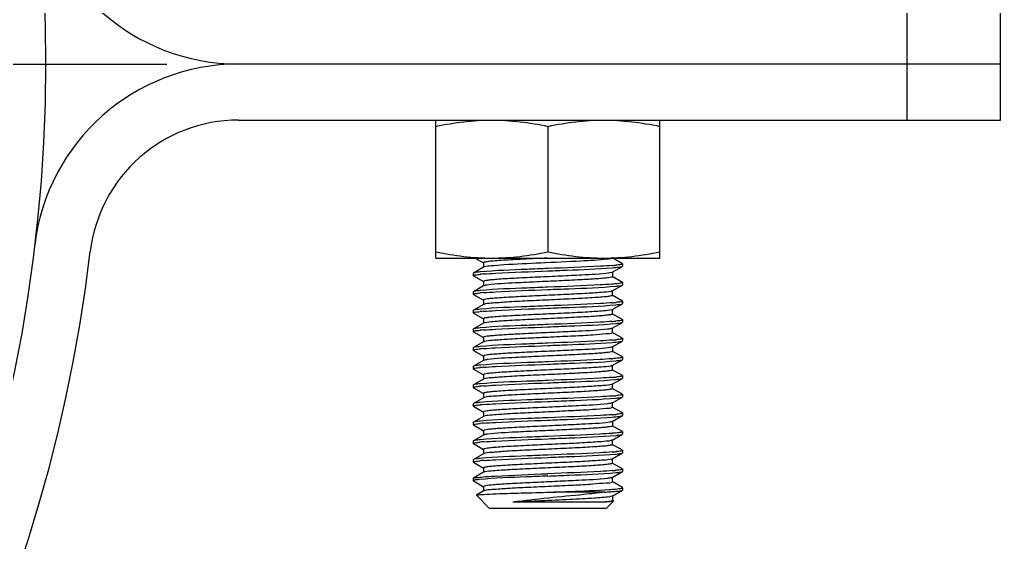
# Model space of a CAD drawing. Extents: x 27938 to 1507990, y 110129 to 923079.
# Drawn here: x 457984 to 458920, y 364900 to 365399 of the extents above; entities that cross this region are included whole.
import ezdxf

# ---------------------------------------------------------------- set-up
doc = ezdxf.new("R2010")
doc.units = 0
doc.header["$LTSCALE"] = 1000
doc.header["$MEASUREMENT"] = 0
doc.linetypes.add('CENTER', pattern=[50.8, 31.75, -6.35, 6.35, -6.35])

msp = doc.modelspace()

# ---------------------------------------------------------------- linework, layer by layer
at = {"linetype": 'Continuous'}
for p, q in [((458830.78, 365302.87), (458830.78, 365409.64)), ((458919.75, 365302.87), (458919.75, 365409.64)), ((458919.75, 365356.26), (458193.17, 365356.26)), ((458193.17, 365302.87), (458919.75, 365302.87)), ((458381.46, 365171.19), (458381.46, 365302.87)), ((458595, 365171.19), (458595, 365302.87)), ((458488.23, 365296.86), (458488.23, 365177.2)), ((458381.46, 365171.19), (458595, 365171.19)), ((458418.86, 365171.15), (458426.87, 365166.52)), ((458488.23, 365171.19), (458484.65, 365171.02)), ((458559.24, 365165.82), (458549.58, 365171.41)), ((458426.87, 365162.52), (458417.22, 365156.93)), ((458426.68, 365166.74), (458426.68, 365162.29)), ((458549.58, 365157.62), (458559.24, 365163.21)), ((458559.24, 365165.82), (458559.41, 365165.63)), ((458559.24, 365163.21), (458559.41, 365163.4)), ((458559.41, 365165.63), (458559.41, 365163.4)), ((458417.22, 365156.93), (458417.05, 365156.73)), ((458417.05, 365156.73), (458417.05, 365154.51)), ((458417.22, 365154.31), (458417.05, 365154.51)), ((458417.22, 365154.31), (458426.87, 365148.72)), ((458559.24, 365148.03), (458549.58, 365153.62)), ((458549.77, 365157.84), (458549.77, 365153.39)), ((458426.87, 365144.72), (458417.22, 365139.13)), ((458426.68, 365148.95), (458426.68, 365144.5)), ((458549.58, 365139.82), (458559.24, 365145.41)), ((458559.24, 365148.03), (458559.41, 365147.83)), ((458559.24, 365145.41), (458559.41, 365145.61)), ((458559.41, 365147.83), (458559.41, 365145.61)), ((458417.22, 365139.13), (458417.05, 365138.94)), ((458417.05, 365138.94), (458417.05, 365136.71)), ((458417.22, 365136.52), (458417.05, 365136.71)), ((458417.22, 365136.52), (458426.87, 365130.93)), ((458559.24, 365130.23), (458549.58, 365135.82)), ((458549.77, 365135.6), (458549.77, 365140.05)), ((458426.87, 365126.93), (458417.22, 365121.34)), ((458426.68, 365131.15), (458426.68, 365126.7)), ((458427.09, 365127.03), (458426.87, 365126.93)), ((458549.58, 365122.03), (458559.24, 365127.62)), ((458559.24, 365130.23), (458559.41, 365130.04)), ((458559.24, 365127.62), (458559.41, 365127.81)), ((458559.41, 365130.04), (458559.41, 365127.81)), ((458417.22, 365121.34), (458417.05, 365121.14)), ((458417.05, 365121.14), (458417.05, 365118.92)), ((458417.22, 365118.72), (458417.05, 365118.92)), ((458417.22, 365118.72), (458426.87, 365113.13)), ((458426.68, 365113.36), (458426.68, 365108.91)), ((458559.24, 365112.44), (458549.58, 365118.03)), ((458549.77, 365117.8), (458549.77, 365122.25)), ((458426.87, 365109.13), (458417.22, 365103.54)), ((458549.58, 365104.23), (458549.31, 365104.11)), ((458549.58, 365104.23), (458559.24, 365109.82)), ((458549.77, 365100.01), (458549.77, 365104.46)), ((458559.24, 365112.44), (458559.41, 365112.24)), ((458559.24, 365109.82), (458559.41, 365110.02)), ((458559.41, 365112.24), (458559.41, 365110.02)), ((458417.22, 365103.54), (458417.05, 365103.35)), ((458417.05, 365103.35), (458417.05, 365101.12)), ((458417.22, 365100.93), (458417.05, 365101.12)), ((458417.22, 365100.93), (458426.87, 365095.34)), ((458426.68, 365095.56), (458426.68, 365091.11)), ((458559.24, 365094.64), (458549.58, 365100.23)), ((458559.24, 365094.64), (458559.41, 365094.45)), ((458417.22, 365085.75), (458417.05, 365085.55)), ((458417.05, 365085.55), (458417.05, 365083.33)), ((458426.87, 365091.34), (458417.22, 365085.75)), ((458549.58, 365086.44), (458559.24, 365092.03)), ((458549.77, 365086.66), (458549.77, 365082.21)), ((458559.24, 365092.03), (458559.41, 365092.22)), ((458559.41, 365094.45), (458559.41, 365092.22)), ((458417.22, 365083.13), (458417.05, 365083.33)), ((458417.22, 365083.13), (458426.87, 365077.54)), ((458426.68, 365077.77), (458426.68, 365073.32)), ((458559.24, 365076.85), (458549.58, 365082.44)), ((458559.24, 365076.85), (458559.41, 365076.65)), ((458559.41, 365076.65), (458559.41, 365074.43)), ((458417.22, 365067.95), (458417.05, 365067.76)), ((458417.05, 365067.76), (458417.05, 365065.53)), ((458426.87, 365073.54), (458417.22, 365067.95)), ((458549.58, 365068.64), (458559.24, 365074.23)), ((458549.77, 365064.42), (458549.77, 365068.87)), ((458559.24, 365074.23), (458559.41, 365074.43)), ((458417.22, 365065.34), (458417.05, 365065.53)), ((458417.22, 365065.34), (458426.87, 365059.75)), ((458426.68, 365059.97), (458426.68, 365055.52)), ((458559.24, 365059.05), (458549.58, 365064.64)), ((458559.24, 365059.05), (458559.41, 365058.86)), ((458559.41, 365058.86), (458559.41, 365056.63)), ((458417.22, 365050.16), (458417.05, 365049.96)), ((458417.05, 365049.96), (458417.05, 365047.74)), ((458417.22, 365047.54), (458417.05, 365047.74)), ((458426.87, 365055.75), (458417.22, 365050.16)), ((458427.09, 365055.85), (458426.87, 365055.75)), ((458549.58, 365050.85), (458559.24, 365056.44)), ((458549.77, 365046.62), (458549.77, 365051.07)), ((458559.24, 365056.44), (458559.41, 365056.63)), ((458417.22, 365047.54), (458426.87, 365041.95)), ((458426.68, 365042.18), (458426.68, 365037.73)), ((458559.24, 365041.26), (458549.58, 365046.85)), ((458549.58, 365033.05), (458559.24, 365038.64)), ((458559.24, 365041.26), (458559.41, 365041.06)), ((458559.24, 365038.64), (458559.41, 365038.84)), ((458559.41, 365041.06), (458559.41, 365038.84)), ((458417.22, 365032.36), (458417.05, 365032.17)), ((458417.05, 365032.17), (458417.05, 365029.94)), ((458417.22, 365029.75), (458417.05, 365029.94)), ((458426.87, 365037.95), (458417.22, 365032.36)), ((458417.22, 365029.75), (458426.87, 365024.16)), ((458549.58, 365033.05), (458549.31, 365032.93)), ((458559.24, 365023.46), (458549.58, 365029.05)), ((458549.77, 365028.83), (458549.77, 365033.28)), ((458426.87, 365020.16), (458417.22, 365014.57)), ((458426.68, 365024.38), (458426.68, 365019.93)), ((458549.58, 365015.26), (458559.24, 365020.85)), ((458559.24, 365023.46), (458559.41, 365023.27)), ((458559.24, 365020.85), (458559.41, 365021.04)), ((458559.41, 365023.27), (458559.41, 365021.04)), ((458417.22, 365014.57), (458417.05, 365014.37)), ((458417.05, 365014.37), (458417.05, 365012.15)), ((458417.22, 365011.95), (458417.05, 365012.15)), ((458417.22, 365011.95), (458426.87, 365006.36)), ((458559.24, 365005.67), (458549.58, 365011.26)), ((458549.77, 365015.48), (458549.77, 365011.03)), ((458426.87, 365002.36), (458417.22, 364996.77)), ((458426.68, 365006.59), (458426.68, 365002.14)), ((458549.58, 364997.46), (458559.24, 365003.05)), ((458559.24, 365005.67), (458559.41, 365005.47)), ((458559.24, 365003.05), (458559.41, 365003.25)), ((458559.41, 365005.47), (458559.41, 365003.25)), ((458417.22, 364996.77), (458417.05, 364996.58)), ((458417.05, 364996.58), (458417.05, 364994.35)), ((458417.22, 364994.16), (458417.05, 364994.35)), ((458417.22, 364994.16), (458426.87, 364988.57)), ((458559.24, 364987.87), (458549.58, 364993.46)), ((458549.77, 364993.24), (458549.77, 364997.69)), ((458426.87, 364984.57), (458417.22, 364978.98)), ((458426.68, 364988.79), (458426.68, 364984.34)), ((458427.09, 364984.67), (458426.87, 364984.57)), ((458549.58, 364979.67), (458559.24, 364985.26)), ((458559.24, 364987.87), (458559.41, 364987.68)), ((458559.24, 364985.26), (458559.41, 364985.45)), ((458559.41, 364987.68), (458559.41, 364985.45)), ((458417.22, 364978.98), (458417.05, 364978.78)), ((458417.05, 364978.78), (458417.05, 364976.56)), ((458417.22, 364976.36), (458417.05, 364976.56)), ((458417.22, 364976.36), (458426.87, 364970.77)), ((458559.24, 364970.08), (458549.58, 364975.67)), ((458549.77, 364975.44), (458549.77, 364979.89)), ((458426.87, 364966.77), (458417.22, 364961.18)), ((458426.68, 364971), (458426.68, 364966.55)), ((458549.58, 364961.87), (458559.24, 364967.46)), ((458559.24, 364970.08), (458559.41, 364969.88)), ((458559.24, 364967.46), (458559.41, 364967.66)), ((458559.41, 364969.88), (458559.41, 364967.66)), ((458417.05, 364960.99), (458417.22, 364961.18)), ((458417.05, 364960.99), (458417.05, 364958.76)), ((458417.05, 364958.76), (458417.22, 364958.57)), ((458417.22, 364958.57), (458426.87, 364952.98)), ((458549.58, 364961.87), (458549.31, 364961.75)), ((458559.24, 364952.28), (458549.58, 364957.87)), ((458549.77, 364957.65), (458549.77, 364962.1)), ((458420.01, 364944.9), (458420.05, 364945.03)), ((458432.62, 364932.29), (458420.01, 364944.9)), ((458426.87, 364948.98), (458420.05, 364945.03)), ((458426.68, 364953.2), (458426.68, 364948.75)), ((458542.35, 364947.86), (458493.81, 364947.86)), ((458549.58, 364944.08), (458559.24, 364949.67)), ((458559.41, 364952.09), (458559.24, 364952.28)), ((458559.24, 364949.67), (458559.41, 364949.86)), ((458559.41, 364952.09), (458559.41, 364949.86)), ((458539.93, 364938.23), (458454.84, 364938.23)), ((458543.84, 364932.29), (458550.8, 364939.26)), ((458550.75, 364939.4), (458549.58, 364940.08)), ((458549.77, 364944.3), (458549.77, 364939.85)), ((458550.75, 364939.4), (458550.8, 364939.26)), ((458543.84, 364932.29), (458432.62, 364932.29))]:
    msp.add_line(p, q, dxfattribs=at)
at = {"color": 0, "linetype": 'CENTER'}
msp.add_line((454990.19, 365356.26), (458124.76, 365356.26), dxfattribs=at)
at = {"linetype": 'Continuous'}
msp.add_circle((456557.47, 365356.26), 1451.62, dxfattribs=at)
for centre, radius, start, end in [((458193.17, 365552), 195.74, 186.82415, 270), ((458193.17, 365160.51), 195.74, 90, 173.17585), ((458193.17, 365160.51), 142.36, 90, 173.17585), ((456557.47, 365356.26), 1505.01, 186.82415, 353.17585), ((458429.35, 365156.22), 6.79, 105.09314, 106.14114), ((458534.84, 365354.9), 191.34, 274.44401, 275.50896), ((458442.66, 364952.77), 203.86, 94.45812, 95.31469), ((458528.29, 365417.67), 272.18, 274.42341, 274.54966), ((458442.42, 364937.84), 200.98, 94.45697, 95.35574), ((458534.82, 365319.54), 191.58, 274.44141, 275.50783), ((458442.39, 364920.38), 200.64, 94.45612, 95.36224), ((458534.74, 365302.74), 192.58, 274.44667, 275.48819), ((458442.56, 364900.52), 202.71, 94.45704, 95.331), ((458429.35, 365085.04), 6.79, 105.09314, 106.14114), ((458534.84, 365283.72), 191.34, 274.44401, 275.50896), ((458442.66, 364881.59), 203.86, 94.45812, 95.31469), ((458442.42, 364866.66), 200.98, 94.45697, 95.35574), ((458528.29, 365346.49), 272.18, 274.42341, 274.54966), ((458534.82, 365248.36), 191.58, 274.44141, 275.50783), ((458442.39, 364849.2), 200.64, 94.45612, 95.36224), ((458534.74, 365231.56), 192.58, 274.44667, 275.48819), ((458442.56, 364829.34), 202.71, 94.45704, 95.331), ((458429.35, 365013.86), 6.79, 105.09314, 106.14114), ((458534.84, 365212.54), 191.34, 274.44401, 275.50896), ((458442.66, 364810.41), 203.86, 94.45812, 95.31469), ((458528.29, 365275.31), 272.18, 274.42341, 274.54966), ((458442.42, 364795.48), 200.98, 94.45697, 95.35574), ((458534.82, 365177.18), 191.58, 274.44141, 275.50783), ((458442.39, 364778.02), 200.64, 94.45612, 95.36224), ((458534.74, 365160.38), 192.58, 274.44667, 275.48819), ((458429.35, 364942.68), 6.79, 105.09314, 106.14114)]:
    msp.add_arc(centre, radius, start, end, dxfattribs=at)
for points, knots in [([(458381.46, 365296.86), (458390.24, 365298.71), (458407.94, 365301.75), (458425.89, 365302.87), (458434.84, 365302.87)], [0, 0, 0, 0, 0.500766, 1, 1, 1, 1]), ([(458434.84, 365302.87), (458443.79, 365302.87), (458461.74, 365301.75), (458479.44, 365298.71), (458488.23, 365296.86)], [0, 0, 0, 0, 0.499234, 1, 1, 1, 1]), ([(458488.23, 365296.86), (458497.01, 365298.71), (458514.71, 365301.75), (458532.66, 365302.87), (458541.61, 365302.87)], [0, 0, 0, 0, 0.500766, 1, 1, 1, 1]), ([(458541.61, 365302.87), (458550.56, 365302.87), (458568.51, 365301.75), (458586.21, 365298.71), (458595, 365296.86)], [0, 0, 0, 0, 0.499234, 1, 1, 1, 1]), ([(458381.46, 365177.2), (458390.24, 365175.35), (458407.94, 365172.31), (458425.89, 365171.19), (458434.84, 365171.19)], [0, 0, 0, 0, 0.500766, 1, 1, 1, 1]), ([(458484.65, 365171.02), (458477.17, 365170.68), (458463.48, 365170.03), (458447.24, 365169.19), (458437.03, 365168.4), (458431.46, 365167.98), (458428.84, 365167.38), (458426.68, 365167.15), (458426.68, 365166.74)], [0, 0, 0, 0, 0.385608, 0.708188, 0.831159, 0.922444, 0.979031, 1, 1, 1, 1]), ([(458545.2, 365170.09), (458536.75, 365169.06), (458515.5, 365168.08), (458482.49, 365166.41), (458453.87, 365165.26), (458435.92, 365163.84), (458429.68, 365163.34), (458427.58, 365162.78)], [0, 0, 0, 0, 0.21664, 0.540669, 0.842029, 0.944627, 1, 1, 1, 1]), ([(458434.84, 365171.19), (458443.79, 365171.19), (458461.74, 365172.31), (458479.44, 365175.35), (458488.23, 365177.2)], [0, 0, 0, 0, 0.499234, 1, 1, 1, 1]), ([(458488.23, 365177.2), (458497.01, 365175.35), (458514.71, 365172.31), (458532.66, 365171.19), (458541.61, 365171.19)], [0, 0, 0, 0, 0.500766, 1, 1, 1, 1]), ([(458541.61, 365171.19), (458550.56, 365171.19), (458568.51, 365172.31), (458586.21, 365175.35), (458595, 365177.2)], [0, 0, 0, 0, 0.499234, 1, 1, 1, 1]), ([(458549.59, 365170.97), (458549.42, 365170.87), (458547.98, 365170.4), (458546.49, 365170.25), (458545.2, 365170.09)], [0, 0, 0, 0, 0.133087, 1, 1, 1, 1]), ([(458549.77, 365171.19), (458549.77, 365171.15), (458549.72, 365171.05), (458549.64, 365171), (458549.59, 365170.97)], [0, 0, 0, 0, 0.402304, 1, 1, 1, 1]), ([(458488.23, 365161.18), (458481.59, 365160.92), (458460.09, 365160), (458438.55, 365159.36), (458423.73, 365157.97)], [0, 0, 0, 0, 0.308576, 1, 1, 1, 1]), ([(458427.46, 365162.74), (458427.35, 365162.71), (458427.15, 365162.65), (458426.95, 365162.56), (458426.87, 365162.52)], [0, 0, 0, 0, 0.572041, 1, 1, 1, 1]), ([(458549.67, 365164.13), (458545.9, 365163.83), (458525.43, 365162.59), (458504.94, 365161.84), (458488.23, 365161.18)], [0, 0, 0, 0, 0.184436, 1, 1, 1, 1]), ([(458488.23, 365158.96), (458494.32, 365159.2), (458514.77, 365160.04), (458535.24, 365160.77), (458549.57, 365161.9)], [0, 0, 0, 0, 0.297863, 1, 1, 1, 1]), ([(458549.57, 365161.9), (458551.79, 365162.07), (458554.94, 365162.51), (458558.35, 365162.7), (458559.24, 365163.21)], [0, 0, 0, 0, 0.683734, 1, 1, 1, 1]), ([(458558.77, 365165.25), (458558.48, 365165.16), (458556.65, 365164.77), (458554.78, 365164.59), (458553.21, 365164.44)], [0, 0, 0, 0, 0.157623, 1, 1, 1, 1]), ([(458559.41, 365165.63), (458559.41, 365165.55), (458559.16, 365165.36), (458558.93, 365165.3), (458558.77, 365165.25)], [0, 0, 0, 0, 0.324871, 1, 1, 1, 1]), ([(458417.05, 365154.51), (458417.05, 365154.61), (458417.39, 365154.81), (458417.66, 365154.88), (458417.87, 365154.94)], [0, 0, 0, 0, 0.313847, 1, 1, 1, 1]), ([(458423.73, 365157.97), (458422.9, 365157.89), (458420.75, 365157.59), (458418.4, 365157.61), (458417.22, 365156.93)], [0, 0, 0, 0, 0.37952, 1, 1, 1, 1]), ([(458417.87, 365154.94), (458418.19, 365155.02), (458420.14, 365155.4), (458422.12, 365155.59), (458423.78, 365155.75)], [0, 0, 0, 0, 0.163234, 1, 1, 1, 1]), ([(458546.84, 365156.96), (458538.14, 365155.65), (458522.58, 365155.13), (458499.89, 365153.89), (458479.1, 365152.99), (458459.5, 365152.03), (458444.87, 365151.24), (458435.78, 365150.5), (458430.88, 365150.09), (458428.56, 365149.57), (458426.68, 365149.31), (458426.68, 365148.95)], [0, 0, 0, 0, 0.218787, 0.386207, 0.566108, 0.736243, 0.875583, 0.928118, 0.966979, 0.991, 1, 1, 1, 1]), ([(458426.81, 365156.01), (458430.58, 365156.3), (458451.04, 365157.54), (458471.53, 365158.29), (458488.23, 365158.96)], [0, 0, 0, 0, 0.184575, 1, 1, 1, 1]), ([(458549.77, 365153.39), (458549.77, 365153.04), (458547.95, 365152.78), (458545.68, 365152.27), (458540.91, 365151.86), (458532.05, 365151.13), (458517.73, 365150.34), (458498.5, 365149.4), (458477.96, 365148.5), (458455.13, 365147.3), (458439.35, 365146.69), (458430.39, 365145.49)], [0, 0, 0, 0, 0.00884, 0.032379, 0.070466, 0.122006, 0.258971, 0.426878, 0.605536, 0.773444, 1, 1, 1, 1]), ([(458549.58, 365157.62), (458549.46, 365157.55), (458548.57, 365157.22), (458547.63, 365157.08), (458546.84, 365156.96)], [0, 0, 0, 0, 0.147905, 1, 1, 1, 1]), ([(458488.23, 365143.38), (458481.6, 365143.12), (458460.11, 365142.21), (458438.59, 365141.57), (458423.78, 365140.18)], [0, 0, 0, 0, 0.308379, 1, 1, 1, 1]), ([(458430.39, 365145.49), (458429.96, 365145.43), (458428.79, 365145.23), (458427.54, 365145.11), (458426.87, 365144.72)], [0, 0, 0, 0, 0.360643, 1, 1, 1, 1]), ([(458549.28, 365146.3), (458545.5, 365146.01), (458525.16, 365144.79), (458504.8, 365144.04), (458488.23, 365143.38)], [0, 0, 0, 0, 0.18595, 1, 1, 1, 1]), ([(458488.23, 365141.16), (458494.96, 365141.43), (458516.62, 365142.36), (458538.33, 365142.97), (458553.21, 365144.42)], [0, 0, 0, 0, 0.310578, 1, 1, 1, 1]), ([(458556.99, 365147.09), (458556.54, 365147.02), (458554.18, 365146.71), (458551.8, 365146.5), (458549.88, 365146.35)], [0, 0, 0, 0, 0.190828, 1, 1, 1, 1]), ([(458553.21, 365144.42), (458553.98, 365144.49), (458555.97, 365144.78), (458558.14, 365144.78), (458559.24, 365145.41)], [0, 0, 0, 0, 0.377935, 1, 1, 1, 1]), ([(458559.41, 365147.83), (458559.41, 365147.75), (458558.59, 365147.16), (458557.76, 365147.21), (458556.99, 365147.09)], [0, 0, 0, 0, 0.093121, 1, 1, 1, 1]), ([(458417.05, 365136.71), (458417.05, 365136.8), (458417.34, 365137), (458417.58, 365137.06), (458417.77, 365137.11)], [0, 0, 0, 0, 0.318631, 1, 1, 1, 1]), ([(458423.78, 365140.18), (458422.94, 365140.1), (458420.77, 365139.8), (458418.41, 365139.82), (458417.22, 365139.13)], [0, 0, 0, 0, 0.379704, 1, 1, 1, 1]), ([(458417.77, 365137.11), (458418.07, 365137.2), (458420.02, 365137.6), (458422, 365137.78), (458423.66, 365137.94)], [0, 0, 0, 0, 0.159226, 1, 1, 1, 1]), ([(458548.12, 365139.39), (458545.17, 365138.8), (458536.93, 365138.19), (458522, 365137.18), (458502.64, 365136.26), (458481.38, 365135.29), (458461.08, 365134.32), (458445.8, 365133.51), (458436.27, 365132.75), (458431.11, 365132.33), (458428.67, 365131.78), (458426.68, 365131.53), (458426.68, 365131.15)], [0, 0, 0, 0, 0.074051, 0.202548, 0.368862, 0.551322, 0.726125, 0.870472, 0.925123, 0.96561, 0.990669, 1, 1, 1, 1]), ([(458426.8, 365138.21), (458430.57, 365138.51), (458451.04, 365139.75), (458471.52, 365140.5), (458488.23, 365141.16)], [0, 0, 0, 0, 0.184524, 1, 1, 1, 1]), ([(458549.77, 365135.6), (458549.77, 365135.19), (458547.62, 365134.96), (458545, 365134.36), (458539.42, 365133.94), (458529.22, 365133.15), (458512.98, 365132.31), (458491.64, 365131.31), (458469.79, 365130.26), (458450.47, 365129.45), (458436.68, 365128.14), (458429.28, 365127.9), (458427.09, 365127.03)], [0, 0, 0, 0, 0.009911, 0.036684, 0.079861, 0.138026, 0.290611, 0.473012, 0.659513, 0.823824, 0.942824, 1, 1, 1, 1]), ([(458549.58, 365139.82), (458549.41, 365139.72), (458548.92, 365139.56), (458548.42, 365139.45), (458548.12, 365139.39)], [0, 0, 0, 0, 0.388593, 1, 1, 1, 1]), ([(458488.23, 365125.59), (458481.58, 365125.33), (458460.05, 365124.41), (458438.49, 365123.77), (458423.66, 365122.37)], [0, 0, 0, 0, 0.308852, 1, 1, 1, 1]), ([(458426.8, 365120.42), (458430.57, 365120.71), (458451.04, 365121.95), (458471.52, 365122.7), (458488.23, 365123.37)], [0, 0, 0, 0, 0.18453, 1, 1, 1, 1]), ([(458549.66, 365128.54), (458545.89, 365128.24), (458525.42, 365127), (458504.93, 365126.25), (458488.23, 365125.59)], [0, 0, 0, 0, 0.184477, 1, 1, 1, 1]), ([(458488.23, 365123.37), (458494.95, 365123.63), (458516.59, 365124.56), (458538.28, 365125.17), (458553.16, 365126.62)], [0, 0, 0, 0, 0.310323, 1, 1, 1, 1]), ([(458553.16, 365126.62), (458553.93, 365126.69), (458555.94, 365126.98), (458558.13, 365126.98), (458559.24, 365127.62)], [0, 0, 0, 0, 0.378132, 1, 1, 1, 1]), ([(458558.74, 365129.65), (458558.45, 365129.57), (458556.63, 365129.18), (458554.77, 365129), (458553.21, 365128.85)], [0, 0, 0, 0, 0.159145, 1, 1, 1, 1]), ([(458559.41, 365130.04), (458559.41, 365129.95), (458559.14, 365129.76), (458558.91, 365129.7), (458558.74, 365129.65)], [0, 0, 0, 0, 0.322656, 1, 1, 1, 1]), ([(458417.05, 365118.92), (458417.05, 365119.02), (458417.38, 365119.22), (458417.65, 365119.29), (458417.85, 365119.34)], [0, 0, 0, 0, 0.315061, 1, 1, 1, 1]), ([(458423.66, 365122.37), (458422.84, 365122.29), (458420.71, 365121.99), (458418.38, 365122.01), (458417.22, 365121.34)], [0, 0, 0, 0, 0.37931, 1, 1, 1, 1]), ([(458417.85, 365119.34), (458418.16, 365119.42), (458420.07, 365119.81), (458422.02, 365119.99), (458423.64, 365120.15)], [0, 0, 0, 0, 0.163145, 1, 1, 1, 1]), ([(458549.04, 365121.81), (458546.57, 365121.08), (458538.91, 365120.63), (458524.68, 365119.49), (458505.34, 365118.61), (458483.67, 365117.6), (458462.67, 365116.61), (458446.75, 365115.78), (458436.78, 365115), (458431.34, 365114.57), (458428.78, 365113.99), (458426.68, 365113.75), (458426.68, 365113.36)], [0, 0, 0, 0, 0.062951, 0.18524, 0.350271, 0.535399, 0.715185, 0.864922, 0.92187, 0.964113, 0.990297, 1, 1, 1, 1]), ([(458549.77, 365117.8), (458549.77, 365117.42), (458547.73, 365117.17), (458545.23, 365116.61), (458539.93, 365116.18), (458530.18, 365115.41), (458514.58, 365114.59), (458493.93, 365113.61), (458472.46, 365112.62), (458453.1, 365111.72), (458438.49, 365110.66), (458430.55, 365110.11), (458427.83, 365109.46)], [0, 0, 0, 0, 0.00951, 0.035123, 0.076469, 0.132247, 0.279239, 0.456494, 0.640275, 0.805971, 0.931424, 1, 1, 1, 1]), ([(458549.58, 365122.03), (458549.51, 365121.99), (458549.33, 365121.91), (458549.14, 365121.85), (458549.04, 365121.81)], [0, 0, 0, 0, 0.430479, 1, 1, 1, 1]), ([(458423.64, 365104.57), (458422.82, 365104.5), (458420.7, 365104.2), (458418.38, 365104.22), (458417.22, 365103.54)], [0, 0, 0, 0, 0.379296, 1, 1, 1, 1]), ([(458488.23, 365107.79), (458481.57, 365107.53), (458460.04, 365106.61), (458438.47, 365105.98), (458423.64, 365104.57)], [0, 0, 0, 0, 0.308927, 1, 1, 1, 1]), ([(458426.81, 365102.62), (458430.58, 365102.92), (458451.04, 365104.16), (458471.53, 365104.91), (458488.23, 365105.57)], [0, 0, 0, 0, 0.184554, 1, 1, 1, 1]), ([(458427.83, 365109.46), (458427.64, 365109.41), (458427.31, 365109.32), (458426.99, 365109.2), (458426.87, 365109.13)], [0, 0, 0, 0, 0.59312, 1, 1, 1, 1]), ([(458549.67, 365110.74), (458545.9, 365110.45), (458525.43, 365109.21), (458504.94, 365108.46), (458488.23, 365107.79)], [0, 0, 0, 0, 0.184455, 1, 1, 1, 1]), ([(458488.23, 365105.57), (458494.96, 365105.84), (458516.62, 365106.77), (458538.33, 365107.38), (458553.21, 365108.83)], [0, 0, 0, 0, 0.310595, 1, 1, 1, 1]), ([(458549.31, 365104.11), (458549.1, 365104.03), (458547.75, 365103.67), (458546.37, 365103.5), (458545.2, 365103.36)], [0, 0, 0, 0, 0.158312, 1, 1, 1, 1]), ([(458558.72, 365111.85), (458558.44, 365111.77), (458556.6, 365111.38), (458554.73, 365111.2), (458553.16, 365111.05)], [0, 0, 0, 0, 0.159397, 1, 1, 1, 1]), ([(458553.21, 365108.83), (458553.98, 365108.9), (458555.97, 365109.19), (458558.14, 365109.19), (458559.24, 365109.82)], [0, 0, 0, 0, 0.377931, 1, 1, 1, 1]), ([(458559.41, 365112.24), (458559.41, 365112.16), (458559.14, 365111.97), (458558.9, 365111.9), (458558.72, 365111.85)], [0, 0, 0, 0, 0.322005, 1, 1, 1, 1]), ([(458417.05, 365101.12), (458417.05, 365101.21), (458417.34, 365101.41), (458417.59, 365101.48), (458417.78, 365101.53)], [0, 0, 0, 0, 0.317967, 1, 1, 1, 1]), ([(458417.78, 365101.53), (458418.09, 365101.61), (458420.06, 365102.01), (458422.05, 365102.2), (458423.73, 365102.36)], [0, 0, 0, 0, 0.159617, 1, 1, 1, 1]), ([(458545.2, 365103.36), (458535.99, 365102.24), (458520.03, 365101.57), (458497.09, 365100.39), (458476.82, 365099.5), (458457.94, 365098.57), (458443.95, 365097.79), (458435.3, 365097.08), (458430.66, 365096.67), (458428.44, 365096.17), (458426.68, 365095.9), (458426.68, 365095.56)], [0, 0, 0, 0, 0.234088, 0.402448, 0.579889, 0.745639, 0.880314, 0.930897, 0.968237, 0.991317, 1, 1, 1, 1]), ([(458549.59, 365099.79), (458547.94, 365098.81), (458541.36, 365098.86), (458529.35, 365097.37), (458511.59, 365096.72), (458491, 365095.67), (458470, 365094.71), (458451.34, 365093.83), (458437.52, 365092.77), (458430.06, 365092.27), (458427.58, 365091.6)], [0, 0, 0, 0, 0.046973, 0.152409, 0.303029, 0.479455, 0.658932, 0.818305, 0.937036, 1, 1, 1, 1]), ([(458549.77, 365100.01), (458549.77, 365099.97), (458549.72, 365099.87), (458549.64, 365099.82), (458549.59, 365099.79)], [0, 0, 0, 0, 0.402304, 1, 1, 1, 1]), ([(458423.73, 365086.79), (458422.9, 365086.71), (458420.75, 365086.41), (458418.4, 365086.43), (458417.22, 365085.75)], [0, 0, 0, 0, 0.37952, 1, 1, 1, 1]), ([(458488.23, 365090), (458481.59, 365089.74), (458460.09, 365088.82), (458438.55, 365088.18), (458423.73, 365086.79)], [0, 0, 0, 0, 0.308576, 1, 1, 1, 1]), ([(458546.84, 365085.78), (458538.14, 365084.47), (458522.58, 365083.95), (458499.89, 365082.71), (458479.1, 365081.81), (458459.5, 365080.85), (458444.87, 365080.06), (458435.78, 365079.32), (458430.88, 365078.91), (458428.56, 365078.39), (458426.68, 365078.13), (458426.68, 365077.77)], [0, 0, 0, 0, 0.218787, 0.386207, 0.566108, 0.736243, 0.875583, 0.928118, 0.966979, 0.991, 1, 1, 1, 1]), ([(458426.81, 365084.83), (458430.58, 365085.12), (458451.04, 365086.36), (458471.53, 365087.11), (458488.23, 365087.78)], [0, 0, 0, 0, 0.184575, 1, 1, 1, 1]), ([(458427.46, 365091.56), (458427.35, 365091.53), (458427.15, 365091.47), (458426.95, 365091.38), (458426.87, 365091.34)], [0, 0, 0, 0, 0.572041, 1, 1, 1, 1]), ([(458549.67, 365092.95), (458545.9, 365092.65), (458525.43, 365091.41), (458504.94, 365090.66), (458488.23, 365090)], [0, 0, 0, 0, 0.184436, 1, 1, 1, 1]), ([(458488.23, 365087.78), (458494.32, 365088.02), (458514.77, 365088.86), (458535.24, 365089.59), (458549.57, 365090.72)], [0, 0, 0, 0, 0.297863, 1, 1, 1, 1]), ([(458549.58, 365086.44), (458549.46, 365086.37), (458548.57, 365086.04), (458547.63, 365085.9), (458546.84, 365085.78)], [0, 0, 0, 0, 0.147905, 1, 1, 1, 1]), ([(458549.57, 365090.72), (458551.79, 365090.89), (458554.94, 365091.33), (458558.35, 365091.52), (458559.24, 365092.03)], [0, 0, 0, 0, 0.683734, 1, 1, 1, 1]), ([(458558.77, 365094.07), (458558.48, 365093.98), (458556.65, 365093.59), (458554.78, 365093.41), (458553.21, 365093.26)], [0, 0, 0, 0, 0.157623, 1, 1, 1, 1]), ([(458559.41, 365094.45), (458559.41, 365094.37), (458559.16, 365094.18), (458558.93, 365094.12), (458558.77, 365094.07)], [0, 0, 0, 0, 0.324871, 1, 1, 1, 1]), ([(458417.05, 365083.33), (458417.05, 365083.43), (458417.39, 365083.63), (458417.66, 365083.7), (458417.87, 365083.76)], [0, 0, 0, 0, 0.313847, 1, 1, 1, 1]), ([(458417.87, 365083.76), (458418.19, 365083.84), (458420.14, 365084.22), (458422.12, 365084.41), (458423.78, 365084.57)], [0, 0, 0, 0, 0.163234, 1, 1, 1, 1]), ([(458549.77, 365082.21), (458549.77, 365081.86), (458547.95, 365081.6), (458545.68, 365081.09), (458540.91, 365080.68), (458532.05, 365079.95), (458517.73, 365079.17), (458498.5, 365078.22), (458477.96, 365077.32), (458455.13, 365076.12), (458439.35, 365075.51), (458430.39, 365074.31)], [0, 0, 0, 0, 0.00884, 0.032379, 0.070466, 0.122006, 0.258971, 0.426878, 0.605536, 0.773444, 1, 1, 1, 1]), ([(458556.99, 365075.91), (458556.54, 365075.84), (458554.18, 365075.53), (458551.8, 365075.32), (458549.88, 365075.17)], [0, 0, 0, 0, 0.190828, 1, 1, 1, 1]), ([(458559.41, 365076.65), (458559.41, 365076.57), (458558.59, 365075.98), (458557.76, 365076.03), (458556.99, 365075.91)], [0, 0, 0, 0, 0.093121, 1, 1, 1, 1]), ([(458423.78, 365069), (458422.94, 365068.92), (458420.77, 365068.62), (458418.41, 365068.64), (458417.22, 365067.95)], [0, 0, 0, 0, 0.379704, 1, 1, 1, 1]), ([(458417.77, 365065.93), (458418.07, 365066.02), (458420.02, 365066.42), (458422, 365066.61), (458423.66, 365066.76)], [0, 0, 0, 0, 0.159226, 1, 1, 1, 1]), ([(458488.23, 365072.2), (458481.6, 365071.94), (458460.11, 365071.03), (458438.59, 365070.39), (458423.78, 365069)], [0, 0, 0, 0, 0.308379, 1, 1, 1, 1]), ([(458548.12, 365068.21), (458545.17, 365067.62), (458536.93, 365067.01), (458522, 365066), (458502.64, 365065.08), (458481.38, 365064.11), (458461.08, 365063.14), (458445.8, 365062.33), (458436.27, 365061.57), (458431.11, 365061.15), (458428.67, 365060.6), (458426.68, 365060.35), (458426.68, 365059.97)], [0, 0, 0, 0, 0.074051, 0.202548, 0.368862, 0.551322, 0.726125, 0.870472, 0.925123, 0.96561, 0.990669, 1, 1, 1, 1]), ([(458426.8, 365067.03), (458430.57, 365067.33), (458451.04, 365068.57), (458471.52, 365069.32), (458488.23, 365069.98)], [0, 0, 0, 0, 0.184524, 1, 1, 1, 1]), ([(458430.39, 365074.31), (458429.96, 365074.25), (458428.79, 365074.05), (458427.54, 365073.93), (458426.87, 365073.54)], [0, 0, 0, 0, 0.360643, 1, 1, 1, 1]), ([(458549.28, 365075.12), (458545.5, 365074.83), (458525.16, 365073.61), (458504.8, 365072.86), (458488.23, 365072.2)], [0, 0, 0, 0, 0.18595, 1, 1, 1, 1]), ([(458488.23, 365069.98), (458494.96, 365070.25), (458516.62, 365071.18), (458538.33, 365071.79), (458553.21, 365073.24)], [0, 0, 0, 0, 0.310578, 1, 1, 1, 1]), ([(458549.58, 365068.64), (458549.41, 365068.54), (458548.92, 365068.38), (458548.42, 365068.27), (458548.12, 365068.21)], [0, 0, 0, 0, 0.388593, 1, 1, 1, 1]), ([(458553.21, 365073.24), (458553.98, 365073.31), (458555.97, 365073.6), (458558.14, 365073.6), (458559.24, 365074.23)], [0, 0, 0, 0, 0.377935, 1, 1, 1, 1]), ([(458417.05, 365065.53), (458417.05, 365065.62), (458417.34, 365065.82), (458417.58, 365065.88), (458417.77, 365065.93)], [0, 0, 0, 0, 0.318631, 1, 1, 1, 1]), ([(458549.77, 365064.42), (458549.77, 365064.01), (458547.62, 365063.78), (458545, 365063.18), (458539.42, 365062.76), (458529.22, 365061.97), (458512.98, 365061.13), (458491.64, 365060.13), (458469.79, 365059.08), (458450.47, 365058.27), (458436.68, 365056.96), (458429.28, 365056.72), (458427.09, 365055.85)], [0, 0, 0, 0, 0.009911, 0.036684, 0.079861, 0.138026, 0.290611, 0.473012, 0.659513, 0.823824, 0.942824, 1, 1, 1, 1]), ([(458549.66, 365057.36), (458545.89, 365057.06), (458525.42, 365055.82), (458504.93, 365055.07), (458488.23, 365054.41)], [0, 0, 0, 0, 0.184477, 1, 1, 1, 1]), ([(458558.74, 365058.47), (458558.45, 365058.39), (458556.63, 365058), (458554.77, 365057.82), (458553.21, 365057.67)], [0, 0, 0, 0, 0.159145, 1, 1, 1, 1]), ([(458559.41, 365058.86), (458559.41, 365058.77), (458559.14, 365058.58), (458558.91, 365058.52), (458558.74, 365058.47)], [0, 0, 0, 0, 0.322656, 1, 1, 1, 1]), ([(458417.05, 365047.74), (458417.05, 365047.84), (458417.38, 365048.04), (458417.65, 365048.11), (458417.85, 365048.16)], [0, 0, 0, 0, 0.315061, 1, 1, 1, 1]), ([(458423.66, 365051.19), (458422.84, 365051.11), (458420.71, 365050.81), (458418.38, 365050.83), (458417.22, 365050.16)], [0, 0, 0, 0, 0.37931, 1, 1, 1, 1]), ([(458417.85, 365048.16), (458418.16, 365048.24), (458420.07, 365048.63), (458422.02, 365048.81), (458423.64, 365048.97)], [0, 0, 0, 0, 0.163145, 1, 1, 1, 1]), ([(458488.23, 365054.41), (458481.58, 365054.15), (458460.05, 365053.23), (458438.49, 365052.59), (458423.66, 365051.19)], [0, 0, 0, 0, 0.308852, 1, 1, 1, 1]), ([(458549.04, 365050.63), (458546.57, 365049.9), (458538.91, 365049.45), (458524.68, 365048.31), (458505.34, 365047.43), (458483.67, 365046.42), (458462.67, 365045.43), (458446.75, 365044.6), (458436.78, 365043.82), (458431.34, 365043.39), (458428.78, 365042.81), (458426.68, 365042.57), (458426.68, 365042.18)], [0, 0, 0, 0, 0.062951, 0.18524, 0.350271, 0.535399, 0.715185, 0.864922, 0.92187, 0.964113, 0.990297, 1, 1, 1, 1]), ([(458426.8, 365049.24), (458430.57, 365049.53), (458451.04, 365050.77), (458471.52, 365051.52), (458488.23, 365052.19)], [0, 0, 0, 0, 0.18453, 1, 1, 1, 1]), ([(458488.23, 365052.19), (458494.95, 365052.45), (458516.59, 365053.38), (458538.28, 365053.99), (458553.16, 365055.44)], [0, 0, 0, 0, 0.310323, 1, 1, 1, 1]), ([(458549.58, 365050.85), (458549.51, 365050.81), (458549.33, 365050.73), (458549.14, 365050.67), (458549.04, 365050.63)], [0, 0, 0, 0, 0.430479, 1, 1, 1, 1]), ([(458553.16, 365055.44), (458553.93, 365055.51), (458555.94, 365055.8), (458558.13, 365055.8), (458559.24, 365056.44)], [0, 0, 0, 0, 0.378132, 1, 1, 1, 1]), ([(458549.77, 365046.62), (458549.77, 365046.24), (458547.73, 365045.99), (458545.23, 365045.43), (458539.93, 365045.01), (458530.18, 365044.23), (458514.58, 365043.41), (458493.93, 365042.43), (458472.46, 365041.44), (458453.1, 365040.54), (458438.49, 365039.48), (458430.55, 365038.93), (458427.83, 365038.28)], [0, 0, 0, 0, 0.00951, 0.035123, 0.076469, 0.132247, 0.279239, 0.456494, 0.640275, 0.805971, 0.931424, 1, 1, 1, 1]), ([(458549.67, 365039.56), (458545.9, 365039.27), (458525.43, 365038.03), (458504.94, 365037.28), (458488.23, 365036.61)], [0, 0, 0, 0, 0.184455, 1, 1, 1, 1]), ([(458558.72, 365040.67), (458558.44, 365040.59), (458556.6, 365040.2), (458554.73, 365040.02), (458553.16, 365039.87)], [0, 0, 0, 0, 0.159397, 1, 1, 1, 1]), ([(458553.21, 365037.65), (458553.98, 365037.72), (458555.97, 365038.01), (458558.14, 365038.01), (458559.24, 365038.64)], [0, 0, 0, 0, 0.377931, 1, 1, 1, 1]), ([(458559.41, 365041.06), (458559.41, 365040.98), (458559.14, 365040.79), (458558.9, 365040.72), (458558.72, 365040.67)], [0, 0, 0, 0, 0.322005, 1, 1, 1, 1]), ([(458417.05, 365029.94), (458417.05, 365030.03), (458417.34, 365030.23), (458417.59, 365030.3), (458417.78, 365030.35)], [0, 0, 0, 0, 0.317967, 1, 1, 1, 1]), ([(458423.64, 365033.39), (458422.82, 365033.32), (458420.7, 365033.02), (458418.38, 365033.04), (458417.22, 365032.36)], [0, 0, 0, 0, 0.379296, 1, 1, 1, 1]), ([(458417.78, 365030.35), (458418.09, 365030.43), (458420.06, 365030.83), (458422.05, 365031.02), (458423.73, 365031.18)], [0, 0, 0, 0, 0.159617, 1, 1, 1, 1]), ([(458488.23, 365036.61), (458481.57, 365036.35), (458460.04, 365035.43), (458438.47, 365034.8), (458423.64, 365033.39)], [0, 0, 0, 0, 0.308927, 1, 1, 1, 1]), ([(458545.2, 365032.18), (458535.99, 365031.06), (458520.03, 365030.39), (458497.09, 365029.21), (458476.82, 365028.32), (458457.94, 365027.39), (458443.95, 365026.61), (458435.3, 365025.9), (458430.66, 365025.49), (458428.44, 365024.99), (458426.68, 365024.73), (458426.68, 365024.38)], [0, 0, 0, 0, 0.234088, 0.402448, 0.579889, 0.745639, 0.880314, 0.930897, 0.968237, 0.991317, 1, 1, 1, 1]), ([(458426.81, 365031.44), (458430.58, 365031.74), (458451.04, 365032.98), (458471.53, 365033.73), (458488.23, 365034.39)], [0, 0, 0, 0, 0.184554, 1, 1, 1, 1]), ([(458427.83, 365038.28), (458427.64, 365038.23), (458427.31, 365038.14), (458426.99, 365038.02), (458426.87, 365037.95)], [0, 0, 0, 0, 0.59312, 1, 1, 1, 1]), ([(458488.23, 365034.39), (458494.96, 365034.66), (458516.62, 365035.59), (458538.33, 365036.2), (458553.21, 365037.65)], [0, 0, 0, 0, 0.310595, 1, 1, 1, 1]), ([(458549.31, 365032.93), (458549.1, 365032.85), (458547.75, 365032.49), (458546.37, 365032.32), (458545.2, 365032.18)], [0, 0, 0, 0, 0.158312, 1, 1, 1, 1]), ([(458427.46, 365020.38), (458427.35, 365020.35), (458427.15, 365020.29), (458426.95, 365020.2), (458426.87, 365020.16)], [0, 0, 0, 0, 0.572041, 1, 1, 1, 1]), ([(458549.59, 365028.61), (458547.94, 365027.63), (458541.36, 365027.68), (458529.35, 365026.19), (458511.59, 365025.54), (458491, 365024.49), (458470, 365023.53), (458451.34, 365022.65), (458437.52, 365021.59), (458430.06, 365021.09), (458427.58, 365020.42)], [0, 0, 0, 0, 0.046973, 0.152409, 0.303029, 0.479455, 0.658932, 0.818305, 0.937036, 1, 1, 1, 1]), ([(458549.67, 365021.77), (458545.9, 365021.47), (458525.43, 365020.23), (458504.94, 365019.48), (458488.23, 365018.82)], [0, 0, 0, 0, 0.184436, 1, 1, 1, 1]), ([(458549.57, 365019.54), (458551.79, 365019.71), (458554.94, 365020.15), (458558.35, 365020.34), (458559.24, 365020.85)], [0, 0, 0, 0, 0.683734, 1, 1, 1, 1]), ([(458549.77, 365028.83), (458549.77, 365028.79), (458549.72, 365028.69), (458549.64, 365028.64), (458549.59, 365028.61)], [0, 0, 0, 0, 0.402304, 1, 1, 1, 1]), ([(458558.77, 365022.89), (458558.48, 365022.8), (458556.65, 365022.41), (458554.78, 365022.23), (458553.21, 365022.08)], [0, 0, 0, 0, 0.157623, 1, 1, 1, 1]), ([(458559.41, 365023.27), (458559.41, 365023.19), (458559.16, 365023), (458558.93, 365022.94), (458558.77, 365022.89)], [0, 0, 0, 0, 0.324871, 1, 1, 1, 1]), ([(458417.05, 365012.15), (458417.05, 365012.25), (458417.39, 365012.45), (458417.66, 365012.52), (458417.87, 365012.58)], [0, 0, 0, 0, 0.313847, 1, 1, 1, 1]), ([(458423.73, 365015.61), (458422.9, 365015.53), (458420.75, 365015.23), (458418.4, 365015.25), (458417.22, 365014.57)], [0, 0, 0, 0, 0.37952, 1, 1, 1, 1]), ([(458417.87, 365012.58), (458418.19, 365012.66), (458420.14, 365013.04), (458422.12, 365013.23), (458423.78, 365013.39)], [0, 0, 0, 0, 0.163234, 1, 1, 1, 1]), ([(458488.23, 365018.82), (458481.59, 365018.56), (458460.09, 365017.64), (458438.55, 365017), (458423.73, 365015.61)], [0, 0, 0, 0, 0.308576, 1, 1, 1, 1]), ([(458546.84, 365014.6), (458538.14, 365013.29), (458522.58, 365012.77), (458499.89, 365011.53), (458479.1, 365010.63), (458459.5, 365009.68), (458444.87, 365008.88), (458435.78, 365008.15), (458430.88, 365007.73), (458428.56, 365007.21), (458426.68, 365006.95), (458426.68, 365006.59)], [0, 0, 0, 0, 0.218787, 0.386207, 0.566108, 0.736243, 0.875583, 0.928118, 0.966979, 0.991, 1, 1, 1, 1]), ([(458426.81, 365013.65), (458430.58, 365013.94), (458451.04, 365015.18), (458471.53, 365015.93), (458488.23, 365016.6)], [0, 0, 0, 0, 0.184575, 1, 1, 1, 1]), ([(458549.77, 365011.03), (458549.77, 365010.68), (458547.95, 365010.42), (458545.68, 365009.91), (458540.91, 365009.5), (458532.05, 365008.77), (458517.73, 365007.99), (458498.5, 365007.04), (458477.96, 365006.14), (458455.13, 365004.94), (458439.35, 365004.33), (458430.39, 365003.13)], [0, 0, 0, 0, 0.00884, 0.032379, 0.070466, 0.122006, 0.258971, 0.426878, 0.605536, 0.773444, 1, 1, 1, 1]), ([(458488.23, 365016.6), (458494.32, 365016.84), (458514.77, 365017.68), (458535.24, 365018.41), (458549.57, 365019.54)], [0, 0, 0, 0, 0.297863, 1, 1, 1, 1]), ([(458549.58, 365015.26), (458549.46, 365015.19), (458548.57, 365014.86), (458547.63, 365014.72), (458546.84, 365014.6)], [0, 0, 0, 0, 0.147905, 1, 1, 1, 1]), ([(458488.23, 365001.02), (458481.6, 365000.76), (458460.11, 364999.85), (458438.59, 364999.21), (458423.78, 364997.82)], [0, 0, 0, 0, 0.308379, 1, 1, 1, 1]), ([(458430.39, 365003.13), (458429.96, 365003.07), (458428.79, 365002.87), (458427.54, 365002.75), (458426.87, 365002.36)], [0, 0, 0, 0, 0.360643, 1, 1, 1, 1]), ([(458549.28, 365003.94), (458545.5, 365003.65), (458525.16, 365002.43), (458504.8, 365001.68), (458488.23, 365001.02)], [0, 0, 0, 0, 0.18595, 1, 1, 1, 1]), ([(458488.23, 364998.8), (458494.96, 364999.07), (458516.62, 365000), (458538.33, 365000.61), (458553.21, 365002.06)], [0, 0, 0, 0, 0.310578, 1, 1, 1, 1]), ([(458556.99, 365004.73), (458556.54, 365004.66), (458554.18, 365004.35), (458551.8, 365004.14), (458549.88, 365003.99)], [0, 0, 0, 0, 0.190828, 1, 1, 1, 1]), ([(458553.21, 365002.06), (458553.98, 365002.13), (458555.97, 365002.42), (458558.14, 365002.42), (458559.24, 365003.05)], [0, 0, 0, 0, 0.377935, 1, 1, 1, 1]), ([(458559.41, 365005.47), (458559.41, 365005.39), (458558.59, 365004.8), (458557.76, 365004.85), (458556.99, 365004.73)], [0, 0, 0, 0, 0.093121, 1, 1, 1, 1]), ([(458417.05, 364994.35), (458417.05, 364994.44), (458417.34, 364994.64), (458417.58, 364994.7), (458417.77, 364994.75)], [0, 0, 0, 0, 0.318631, 1, 1, 1, 1]), ([(458423.78, 364997.82), (458422.94, 364997.74), (458420.77, 364997.44), (458418.41, 364997.46), (458417.22, 364996.77)], [0, 0, 0, 0, 0.379704, 1, 1, 1, 1]), ([(458417.77, 364994.75), (458418.07, 364994.84), (458420.02, 364995.24), (458422, 364995.43), (458423.66, 364995.58)], [0, 0, 0, 0, 0.159226, 1, 1, 1, 1]), ([(458548.12, 364997.03), (458545.17, 364996.44), (458536.93, 364995.83), (458522, 364994.82), (458502.64, 364993.9), (458481.38, 364992.93), (458461.08, 364991.96), (458445.8, 364991.15), (458436.27, 364990.39), (458431.11, 364989.97), (458428.67, 364989.42), (458426.68, 364989.17), (458426.68, 364988.79)], [0, 0, 0, 0, 0.074051, 0.202548, 0.368862, 0.551322, 0.726125, 0.870472, 0.925123, 0.96561, 0.990669, 1, 1, 1, 1]), ([(458426.8, 364995.85), (458430.57, 364996.15), (458451.04, 364997.39), (458471.52, 364998.14), (458488.23, 364998.8)], [0, 0, 0, 0, 0.184524, 1, 1, 1, 1]), ([(458549.77, 364993.24), (458549.77, 364992.83), (458547.62, 364992.6), (458545, 364992), (458539.42, 364991.58), (458529.22, 364990.79), (458512.98, 364989.95), (458491.64, 364988.95), (458469.79, 364987.9), (458450.47, 364987.09), (458436.68, 364985.78), (458429.28, 364985.54), (458427.09, 364984.67)], [0, 0, 0, 0, 0.009911, 0.036684, 0.079861, 0.138026, 0.290611, 0.473012, 0.659513, 0.823824, 0.942824, 1, 1, 1, 1]), ([(458549.58, 364997.46), (458549.41, 364997.36), (458548.92, 364997.2), (458548.42, 364997.09), (458548.12, 364997.03)], [0, 0, 0, 0, 0.388593, 1, 1, 1, 1]), ([(458488.23, 364983.23), (458481.58, 364982.97), (458460.05, 364982.05), (458438.49, 364981.41), (458423.66, 364980.01)], [0, 0, 0, 0, 0.308852, 1, 1, 1, 1]), ([(458549.66, 364986.18), (458545.89, 364985.88), (458525.42, 364984.64), (458504.93, 364983.89), (458488.23, 364983.23)], [0, 0, 0, 0, 0.184477, 1, 1, 1, 1]), ([(458488.23, 364981.01), (458494.95, 364981.27), (458516.59, 364982.2), (458538.28, 364982.81), (458553.16, 364984.26)], [0, 0, 0, 0, 0.310323, 1, 1, 1, 1]), ([(458553.16, 364984.26), (458553.93, 364984.33), (458555.94, 364984.62), (458558.13, 364984.62), (458559.24, 364985.26)], [0, 0, 0, 0, 0.378132, 1, 1, 1, 1]), ([(458558.74, 364987.29), (458558.45, 364987.21), (458556.63, 364986.82), (458554.77, 364986.64), (458553.21, 364986.49)], [0, 0, 0, 0, 0.159145, 1, 1, 1, 1]), ([(458559.41, 364987.68), (458559.41, 364987.59), (458559.14, 364987.4), (458558.91, 364987.34), (458558.74, 364987.29)], [0, 0, 0, 0, 0.322656, 1, 1, 1, 1]), ([(458417.05, 364976.56), (458417.05, 364976.66), (458417.38, 364976.86), (458417.65, 364976.93), (458417.85, 364976.98)], [0, 0, 0, 0, 0.315061, 1, 1, 1, 1]), ([(458423.66, 364980.01), (458422.84, 364979.93), (458420.71, 364979.63), (458418.38, 364979.65), (458417.22, 364978.98)], [0, 0, 0, 0, 0.37931, 1, 1, 1, 1]), ([(458417.85, 364976.98), (458418.16, 364977.06), (458420.07, 364977.45), (458422.02, 364977.63), (458423.64, 364977.79)], [0, 0, 0, 0, 0.163145, 1, 1, 1, 1]), ([(458549.04, 364979.45), (458546.57, 364978.72), (458538.91, 364978.27), (458524.68, 364977.13), (458505.34, 364976.25), (458483.67, 364975.24), (458462.67, 364974.25), (458446.75, 364973.42), (458436.78, 364972.64), (458431.34, 364972.21), (458428.78, 364971.63), (458426.68, 364971.39), (458426.68, 364971)], [0, 0, 0, 0, 0.062951, 0.18524, 0.350271, 0.535399, 0.715185, 0.864922, 0.92187, 0.964113, 0.990297, 1, 1, 1, 1]), ([(458426.8, 364978.06), (458430.57, 364978.35), (458451.04, 364979.59), (458471.52, 364980.34), (458488.23, 364981.01)], [0, 0, 0, 0, 0.18453, 1, 1, 1, 1]), ([(458549.77, 364975.44), (458549.77, 364975.06), (458547.73, 364974.81), (458545.23, 364974.25), (458539.93, 364973.83), (458530.18, 364973.05), (458514.58, 364972.23), (458493.93, 364971.25), (458472.46, 364970.26), (458453.1, 364969.36), (458438.49, 364968.3), (458430.55, 364967.75), (458427.83, 364967.1)], [0, 0, 0, 0, 0.00951, 0.035123, 0.076469, 0.132247, 0.279239, 0.456494, 0.640275, 0.805971, 0.931424, 1, 1, 1, 1]), ([(458549.58, 364979.67), (458549.51, 364979.63), (458549.33, 364979.55), (458549.14, 364979.49), (458549.04, 364979.45)], [0, 0, 0, 0, 0.430479, 1, 1, 1, 1]), ([(458426.34, 364962.45), (458430.1, 364962.75), (458450.72, 364964.01), (458471.36, 364964.76), (458488.23, 364965.44)], [0, 0, 0, 0, 0.182705, 1, 1, 1, 1]), ([(458427.83, 364967.1), (458427.64, 364967.05), (458427.31, 364966.96), (458426.99, 364966.84), (458426.87, 364966.77)], [0, 0, 0, 0, 0.59312, 1, 1, 1, 1]), ([(458549.67, 364968.39), (458545.9, 364968.09), (458525.43, 364966.85), (458504.94, 364966.1), (458488.23, 364965.44)], [0, 0, 0, 0, 0.184455, 1, 1, 1, 1]), ([(458488.23, 364963.21), (458494.96, 364963.48), (458516.62, 364964.41), (458538.33, 364965.02), (458553.21, 364966.47)], [0, 0, 0, 0, 0.310595, 1, 1, 1, 1]), ([(458558.72, 364969.49), (458558.44, 364969.41), (458556.6, 364969.02), (458554.73, 364968.84), (458553.16, 364968.69)], [0, 0, 0, 0, 0.159397, 1, 1, 1, 1]), ([(458553.21, 364966.47), (458553.98, 364966.54), (458555.97, 364966.83), (458558.14, 364966.83), (458559.24, 364967.46)], [0, 0, 0, 0, 0.377931, 1, 1, 1, 1]), ([(458559.41, 364969.88), (458559.41, 364969.8), (458559.14, 364969.61), (458558.9, 364969.54), (458558.72, 364969.49)], [0, 0, 0, 0, 0.322005, 1, 1, 1, 1]), ([(458417.39, 364959.04), (458417.3, 364959), (458417.16, 364958.95), (458417.05, 364958.82), (458417.05, 364958.76)], [0, 0, 0, 0, 0.641445, 1, 1, 1, 1]), ([(458417.22, 364961.18), (458418.06, 364961.67), (458421.27, 364961.86), (458424.25, 364962.28), (458426.34, 364962.45)], [0, 0, 0, 0, 0.317639, 1, 1, 1, 1]), ([(458422.46, 364959.87), (458421.85, 364959.81), (458420.16, 364959.59), (458418.41, 364959.46), (458417.39, 364959.04)], [0, 0, 0, 0, 0.356934, 1, 1, 1, 1]), ([(458488.23, 364963.21), (458481.34, 364962.94), (458459.42, 364961.98), (458437.44, 364961.43), (458422.46, 364959.87)], [0, 0, 0, 0, 0.314055, 1, 1, 1, 1]), ([(458545.2, 364961), (458535.99, 364959.88), (458520.03, 364959.21), (458497.09, 364958.03), (458476.82, 364957.14), (458457.94, 364956.21), (458443.95, 364955.43), (458435.3, 364954.72), (458430.66, 364954.31), (458428.44, 364953.81), (458426.68, 364953.55), (458426.68, 364953.2)], [0, 0, 0, 0, 0.234088, 0.402448, 0.579889, 0.745639, 0.880314, 0.930897, 0.968237, 0.991317, 1, 1, 1, 1]), ([(458549.59, 364957.43), (458547.94, 364956.45), (458541.36, 364956.5), (458529.35, 364955.01), (458511.59, 364954.36), (458491, 364953.31), (458470, 364952.35), (458451.34, 364951.47), (458437.52, 364950.41), (458430.06, 364949.91), (458427.58, 364949.24)], [0, 0, 0, 0, 0.046973, 0.152409, 0.303029, 0.479455, 0.658932, 0.818305, 0.937036, 1, 1, 1, 1]), ([(458549.31, 364961.75), (458549.1, 364961.67), (458547.75, 364961.31), (458546.37, 364961.14), (458545.2, 364961)], [0, 0, 0, 0, 0.158312, 1, 1, 1, 1]), ([(458549.77, 364957.65), (458549.77, 364957.61), (458549.72, 364957.51), (458549.64, 364957.46), (458549.59, 364957.43)], [0, 0, 0, 0, 0.402304, 1, 1, 1, 1]), ([(458420.06, 364945.03), (458420.68, 364945.39), (458423.2, 364945.36), (458425.49, 364945.68), (458427.15, 364945.77)], [0, 0, 0, 0, 0.301472, 1, 1, 1, 1]), ([(458427.46, 364949.2), (458427.35, 364949.17), (458427.15, 364949.11), (458426.95, 364949.02), (458426.87, 364948.98)], [0, 0, 0, 0, 0.572041, 1, 1, 1, 1]), ([(458427.15, 364945.77), (458431.01, 364946), (458453.23, 364946.9), (458475.46, 364947.4), (458493.81, 364947.86)], [0, 0, 0, 0, 0.174171, 1, 1, 1, 1]), ([(458542.35, 364947.86), (458535.79, 364947.01), (458506.63, 364943.74), (458477.35, 364941.37), (458454.84, 364938.23)], [0, 0, 0, 0, 0.225337, 1, 1, 1, 1]), ([(458493.81, 364947.86), (458498.96, 364948.07), (458516.61, 364948.79), (458534.26, 364949.5), (458546.73, 364950.37)], [0, 0, 0, 0, 0.29188, 1, 1, 1, 1]), ([(458542.35, 364947.86), (458543.22, 364947.92), (458546.32, 364948.11), (458549.41, 364948.33), (458551.62, 364948.53)], [0, 0, 0, 0, 0.281925, 1, 1, 1, 1]), ([(458546.73, 364950.37), (458547.68, 364950.44), (458550.77, 364950.67), (458553.86, 364950.93), (458556, 364951.21)], [0, 0, 0, 0, 0.305053, 1, 1, 1, 1]), ([(458551.62, 364948.53), (458552.6, 364948.61), (458555.11, 364948.95), (458557.86, 364948.88), (458559.24, 364949.67)], [0, 0, 0, 0, 0.382699, 1, 1, 1, 1]), ([(458556, 364951.21), (458556.86, 364951.32), (458557.71, 364951.55), (458559.41, 364951.77), (458559.41, 364952.09)], [0, 0, 0, 0, 0.728363, 1, 1, 1, 1]), ([(458546.91, 364943.44), (458542.17, 364942.71), (458529.53, 364941.94), (458498.85, 364940.22), (458472.91, 364939.22), (458454.84, 364938.23)], [0, 0, 0, 0, 0.155884, 0.411275, 1, 1, 1, 1]), ([(458547.26, 364939.04), (458546.8, 364938.97), (458544.36, 364938.62), (458541.91, 364938.4), (458539.93, 364938.23)], [0, 0, 0, 0, 0.191921, 1, 1, 1, 1]), ([(458547.77, 364938.75), (458547.26, 364938.7), (458544.65, 364938.48), (458542.03, 364938.34), (458539.93, 364938.23)], [0, 0, 0, 0, 0.19545, 1, 1, 1, 1]), ([(458549.58, 364944.08), (458549.46, 364944.01), (458548.6, 364943.69), (458547.68, 364943.55), (458546.91, 364943.44)], [0, 0, 0, 0, 0.148725, 1, 1, 1, 1]), ([(458549.77, 364939.85), (458549.77, 364939.77), (458548.95, 364939.12), (458548.06, 364939.17), (458547.26, 364939.04)], [0, 0, 0, 0, 0.095599, 1, 1, 1, 1]), ([(458550.8, 364939.26), (458550.73, 364939.19), (458549.68, 364938.91), (458548.69, 364938.83), (458547.77, 364938.75)], [0, 0, 0, 0, 0.101529, 1, 1, 1, 1])]:
    msp.add_open_spline(points, degree=3, knots=knots, dxfattribs=at)

doc.saveas('drawing.dxf')
